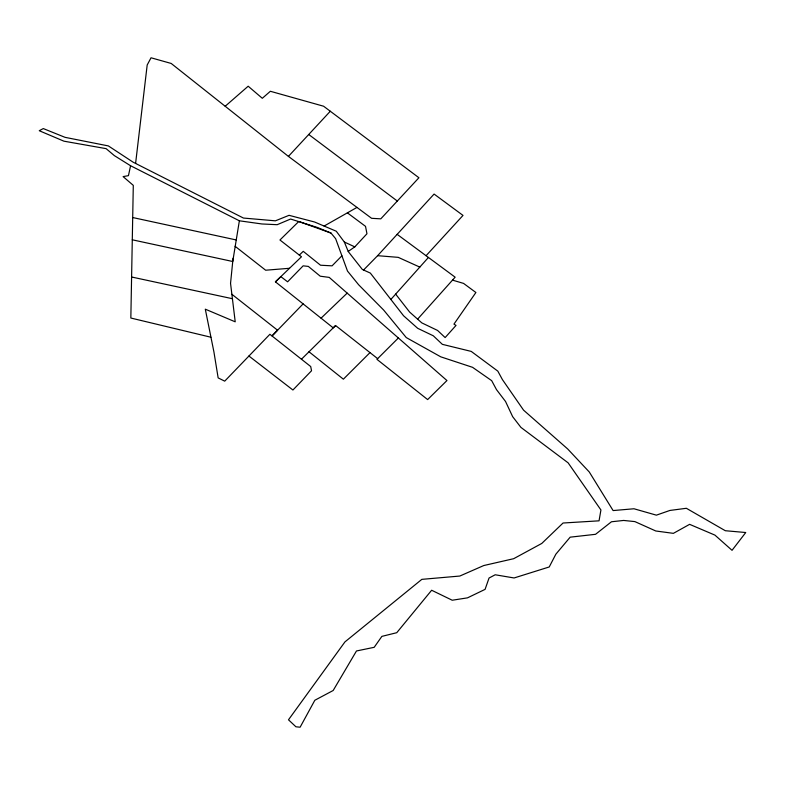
<?xml version="1.0" encoding="UTF-8"?>
<svg xmlns="http://www.w3.org/2000/svg" width="785" height="785" viewBox="0 0 785 785"><rect width="100%" height="100%" fill="white"/><g stroke="black" fill="none" stroke-linecap="round" stroke-linejoin="round"><path stroke-width="1.18" d="M239.366 220.801L261.925 223.97L277.174 224.696L290.607 219.035L317.209 227.395L330.976 233.057L335.627 238.669L347.5 271.08L358.608 284.739L383.649 310.046L406.257 337.57L440.807 356.851L472.56 367.321L491.675 380.656L496.503 389.635L505.54 401.478L512.644 416.649L520.926 427.393L568.134 462.846L600.927 509.965L599.053 520.828L563.051 523.016L541.778 543.446L513.655 558.704L483.766 565.543L459.824 576.043L421.839 579.359L344.949 641.894L288.488 719.796L295.916 726.782L300.115 727.214L314.834 700.259L333.174 690.496L356.478 650.971L374.18 647.311L381.873 636.38L396.759 632.7L431.642 590.251L452.229 600.231L467.497 597.856L485.081 589.368L489.045 578.025L495.198 574.777L514.096 577.966L549.225 566.966L555.859 554.181L570.175 537.166L595.55 534.31L611.456 521.77L623.643 520.445L634.888 521.603L655.779 530.984L673.383 533.349L689.613 524.341L714.929 535.115L732.042 550.314L745.75 532.524L725.311 530.719L686.365 508.287L669.909 510.446L656.378 515.156L633.976 508.768L613.105 510.564L589.27 471.981L567.683 448.961L523.556 410.143L502.42 379.597L497.818 371.128L471.236 351.405L442.347 344.34L433.31 335.803L417.698 328.316L403.568 315.776L370.334 273.072L362.346 269.461L348.304 251.642L344.33 242.015L336.274 231.232L314.589 222.008L289.047 215.325L275.398 220.83L243.448 218.053L133.224 162.24L108.369 145.922L65.047 137.336L43.293 128.573L39.25 130.722L63.938 141.182L106.112 148.64L114.365 155.626L130.575 165.743L239.366 220.801L232.743 261.503L132.282 239.798M233.066 258.265L230.545 283.336L235.215 321.821L205.297 309.172L213.922 351.935L218.151 377.899L224.716 381.147L269.893 334.282L310.703 366.536L311.537 370.755L292.923 390.008L248.923 356.027M135.599 163.447L147.188 64.988L151.034 57.786L171.189 63.448L288.419 156.392L371.599 218.308L380.803 218.838L418.915 177.744L323.597 106.22L270.354 91.276L262.308 98.292L248.178 86.213L225.187 106.26M130.575 165.743L128.446 175.663L123.098 176.596L133.293 185.368L130.84 318.033L210.9 337.226M390.871 299.458L428.433 257.46M417.61 319.152L455.143 277.183L397.161 234.362M363.573 270.02L377.614 255.684L434.085 194.062L463.003 215.414L426.069 255.714M288.419 156.392L330.299 111.234M348.216 251.435L354.8 246.873L366.958 233.763L365.516 226.345L347.392 212.853M303.108 303.883L272.052 335.921L277.576 330.23L231.879 294.277M341.907 255.802L332.075 265.84L320.525 265.222L303.245 251.328L299.32 255.096M377.644 358.637L370 352.612L343.369 379.184L309.005 351.768M398.368 337.982L376.947 359.344L427.639 399.585L446.95 380.548L329.229 277.39L320.251 276.202L308.338 266.409L303.138 265.84L287.604 281.815L280.853 276.634L275.427 281.844L333.223 327.865L335.587 325.53L370 352.612M301.469 359.216L335.587 325.53M275.427 281.844L301.479 256.774L279.951 239.994L298.781 221.478L330.976 233.057M321.055 318.18L347.176 293.119M324.097 226.051L356.969 207.417M289.528 268.284L265.644 270.217L235.078 246.274M377.614 255.684L398.221 257.352L419.808 267.106M131.595 276.997L232.409 298.712M132.694 217.533L236.148 239.935M452.513 280.127L463.572 283.405L475.896 292.501L453.946 324.136L456.026 325.412L445.144 337.579L437.588 330.456L421.82 322.89L409.623 312.057L395.65 294.11M344.33 242.015L354.8 246.873M308.731 134.49L397.308 201.038"/></g></svg>
